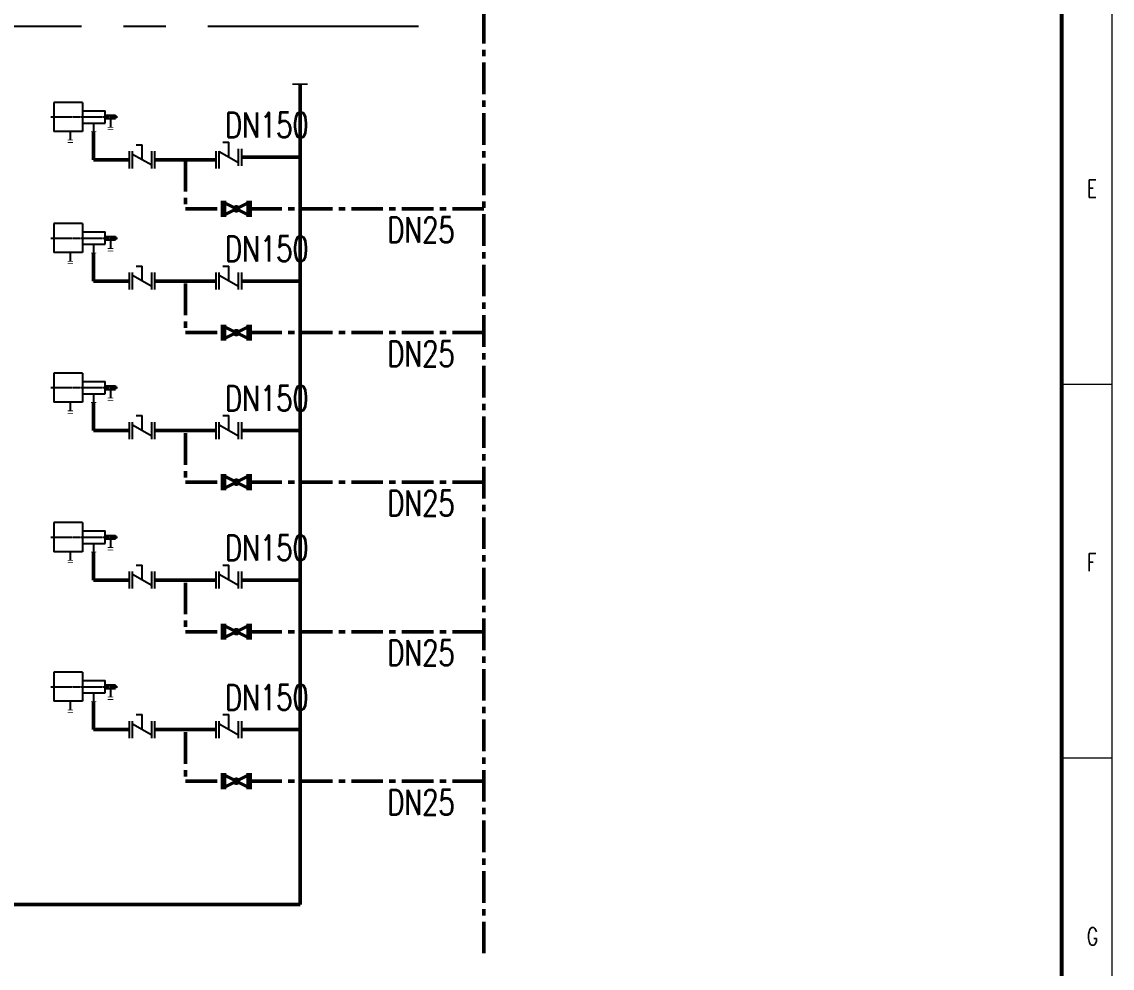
# Model space of a CAD drawing. Header units: millimetres. Extents: x 70541 to 102095, y 10027 to 51525.
# Drawn here: x 95613 to 102083, y 13292 to 18911 of the extents above; entities that cross this region are included whole.
import ezdxf

# ---------------------------------------------------------------- set-up
doc = ezdxf.new("R2010")
doc.units = ezdxf.units.MM
doc.header["$LTSCALE"] = 10
for name, pattern in [('AXES', [2, 1.25, -0.25, 0.25, -0.25]), ('CENTER', [2, 1.25, -0.25, 0.25, -0.25]), ('DASHED', [0.75, 0.5, -0.25]), ('LT1', [53, 50, -1.5, 0, -1.5]), ('ZX1', [4.4, 4, -0.15, 0.1, -0.15])]:
    doc.linetypes.add(name, pattern=pattern)
for name, color, linetype in [('1', 1, 'ZX1'), ('3', 3, 'Continuous'), ('5', 6, 'Continuous'), ('LZ-1', 1, 'LT1'), ('TK-ABCD-TTLB-E', 3, 'Continuous')]:
    doc.layers.add(name, color=color, linetype=linetype)
doc.layers.add('LZ-0003-CNTR-N', color=1, linetype='CENTER', lineweight=25)
doc.layers.add('LZ-0004-XX-N', color=2, linetype='DASHED', lineweight=25)
doc.styles.add('simhztxt', font='simplex.shx', dxfattribs={"width": 0.8, "bigfont": 'hztxt.shx'})

msp = doc.modelspace()

# ---------------------------------------------------------------- linework, layer by layer
at = {"layer": '1'}
for p, q in [((95786, 18346.2), (96181, 18346.2)), ((95786, 18346.2), (96181, 18346.2)), ((95786, 18346.2), (96181, 18346.2)), ((95786, 17626.5), (96181, 17626.5)), ((95786, 17626.5), (96181, 17626.5)), ((95786, 17626.5), (96181, 17626.5)), ((95786, 16738.9), (96181, 16738.9)), ((95786, 16738.9), (96181, 16738.9)), ((95786, 16738.9), (96181, 16738.9)), ((95786, 15851.3), (96181, 15851.3)), ((95786, 15851.3), (96181, 15851.3)), ((95786, 15851.3), (96181, 15851.3)), ((95786, 14963.6), (96181, 14963.6)), ((95786, 14963.6), (96181, 14963.6)), ((95786, 14963.6), (96181, 14963.6))]:
    msp.add_line(p, q, dxfattribs=at)
at = {"layer": '3'}
for p, q in [((96291.9, 18180.1), (96327.9, 18180.1)), ((96291.9, 18180.1), (96327.9, 18180.1)), ((96291.9, 18180.1), (96327.9, 18180.1)), ((96291.9, 18180.1), (96327.9, 18180.1)), ((96291.9, 18180.1), (96327.9, 18180.1)), ((96291.9, 18180.1), (96327.9, 18180.1)), ((96327.9, 18091.3), (96327.9, 18180.1)), ((96327.9, 18091.3), (96327.9, 18180.1)), ((96327.9, 18091.3), (96327.9, 18180.1)), ((96327.9, 18091.3), (96327.9, 18180.1)), ((96327.9, 18091.3), (96327.9, 18180.1)), ((96327.9, 18091.3), (96327.9, 18180.1)), ((96806.6, 18195.4), (96842.6, 18195.4)), ((96806.6, 18195.4), (96842.6, 18195.4)), ((96806.6, 18195.4), (96842.6, 18195.4)), ((96806.6, 18195.4), (96842.6, 18195.4)), ((96806.6, 18195.4), (96842.6, 18195.4)), ((96806.6, 18195.4), (96842.6, 18195.4)), ((96842.6, 18106.6), (96842.6, 18195.4)), ((96842.6, 18106.6), (96842.6, 18195.4)), ((96842.6, 18106.6), (96842.6, 18195.4)), ((96842.6, 18106.6), (96842.6, 18195.4)), ((96842.6, 18106.6), (96842.6, 18195.4)), ((96842.6, 18106.6), (96842.6, 18195.4)), ((96252.4, 18040.7), (96252.4, 18141.8)), ((96252.4, 18040.7), (96252.4, 18141.8)), ((96252.4, 18040.7), (96252.4, 18141.8)), ((96252.4, 18040.7), (96252.4, 18141.8)), ((96252.4, 18040.7), (96252.4, 18141.8)), ((96252.4, 18040.7), (96252.4, 18141.8)), ((96270.5, 18040.7), (96270.5, 18141.8)), ((96270.5, 18040.7), (96270.5, 18141.8)), ((96270.5, 18040.7), (96270.5, 18141.8)), ((96270.5, 18040.7), (96270.5, 18141.8)), ((96270.5, 18040.7), (96270.5, 18141.8)), ((96270.5, 18040.7), (96270.5, 18141.8)), ((96385.3, 18058.8), (96270.5, 18123.7)), ((96385.3, 18058.8), (96270.5, 18123.7)), ((96385.3, 18058.8), (96270.5, 18123.7)), ((96385.3, 18058.8), (96270.5, 18123.7)), ((96385.3, 18058.8), (96270.5, 18123.7)), ((96385.3, 18058.8), (96270.5, 18123.7)), ((96385.3, 18040.7), (96385.3, 18141.8)), ((96385.3, 18040.7), (96385.3, 18141.8)), ((96385.3, 18040.7), (96385.3, 18141.8)), ((96385.3, 18040.7), (96385.3, 18141.8)), ((96385.3, 18040.7), (96385.3, 18141.8)), ((96385.3, 18040.7), (96385.3, 18141.8)), ((96403.5, 18040.7), (96403.5, 18141.8)), ((96403.5, 18040.7), (96403.5, 18141.8)), ((96403.5, 18040.7), (96403.5, 18141.8)), ((96403.5, 18040.7), (96403.5, 18141.8)), ((96403.5, 18040.7), (96403.5, 18141.8)), ((96403.5, 18040.7), (96403.5, 18141.8)), ((96767.1, 18040.7), (96767.1, 18141.8)), ((96767.1, 18040.7), (96767.1, 18141.8)), ((96767.1, 18040.7), (96767.1, 18141.8)), ((96767.1, 18040.7), (96767.1, 18141.8)), ((96767.1, 18040.7), (96767.1, 18141.8)), ((96767.1, 18040.7), (96767.1, 18141.8)), ((96785.2, 18040.7), (96785.2, 18141.8)), ((96785.2, 18040.7), (96785.2, 18141.8)), ((96785.2, 18040.7), (96785.2, 18141.8)), ((96785.2, 18040.7), (96785.2, 18141.8)), ((96785.2, 18040.7), (96785.2, 18141.8)), ((96785.2, 18040.7), (96785.2, 18141.8)), ((96900, 18074.2), (96785.2, 18139)), ((96900, 18074.2), (96785.2, 18139)), ((96900, 18074.2), (96785.2, 18139)), ((96900, 18074.2), (96785.2, 18139)), ((96900, 18074.2), (96785.2, 18139)), ((96900, 18074.2), (96785.2, 18139)), ((96900, 18056), (96900, 18157.2)), ((96900, 18056), (96900, 18157.2)), ((96900, 18056), (96900, 18157.2)), ((96900, 18056), (96900, 18157.2)), ((96900, 18056), (96900, 18157.2)), ((96900, 18056), (96900, 18157.2)), ((96918.2, 18056), (96918.2, 18157.2)), ((96918.2, 18056), (96918.2, 18157.2)), ((96918.2, 18056), (96918.2, 18157.2)), ((96918.2, 18056), (96918.2, 18157.2)), ((96918.2, 18056), (96918.2, 18157.2)), ((96918.2, 18056), (96918.2, 18157.2)), ((96252.4, 17321), (96252.4, 17422.2)), ((96252.4, 17321), (96252.4, 17422.2)), ((96252.4, 17321), (96252.4, 17422.2)), ((96252.4, 17321), (96252.4, 17422.2)), ((96252.4, 17321), (96252.4, 17422.2)), ((96252.4, 17321), (96252.4, 17422.2)), ((96270.5, 17321), (96270.5, 17422.2)), ((96270.5, 17321), (96270.5, 17422.2)), ((96270.5, 17321), (96270.5, 17422.2)), ((96270.5, 17321), (96270.5, 17422.2)), ((96270.5, 17321), (96270.5, 17422.2)), ((96270.5, 17321), (96270.5, 17422.2)), ((96385.3, 17339.1), (96270.5, 17404)), ((96385.3, 17339.1), (96270.5, 17404)), ((96385.3, 17339.1), (96270.5, 17404)), ((96385.3, 17339.1), (96270.5, 17404)), ((96385.3, 17339.1), (96270.5, 17404)), ((96385.3, 17339.1), (96270.5, 17404)), ((96291.9, 17460.4), (96327.9, 17460.4)), ((96291.9, 17460.4), (96327.9, 17460.4)), ((96291.9, 17460.4), (96327.9, 17460.4)), ((96291.9, 17460.4), (96327.9, 17460.4)), ((96291.9, 17460.4), (96327.9, 17460.4)), ((96291.9, 17460.4), (96327.9, 17460.4)), ((96327.9, 17371.6), (96327.9, 17460.4)), ((96327.9, 17371.6), (96327.9, 17460.4)), ((96327.9, 17371.6), (96327.9, 17460.4)), ((96327.9, 17371.6), (96327.9, 17460.4)), ((96327.9, 17371.6), (96327.9, 17460.4)), ((96327.9, 17371.6), (96327.9, 17460.4)), ((96385.3, 17321), (96385.3, 17422.2)), ((96385.3, 17321), (96385.3, 17422.2)), ((96385.3, 17321), (96385.3, 17422.2)), ((96385.3, 17321), (96385.3, 17422.2)), ((96385.3, 17321), (96385.3, 17422.2)), ((96385.3, 17321), (96385.3, 17422.2)), ((96403.5, 17321), (96403.5, 17422.2)), ((96403.5, 17321), (96403.5, 17422.2)), ((96403.5, 17321), (96403.5, 17422.2)), ((96403.5, 17321), (96403.5, 17422.2)), ((96403.5, 17321), (96403.5, 17422.2)), ((96403.5, 17321), (96403.5, 17422.2)), ((96767.1, 17321), (96767.1, 17422.2)), ((96767.1, 17321), (96767.1, 17422.2)), ((96767.1, 17321), (96767.1, 17422.2)), ((96767.1, 17321), (96767.1, 17422.2)), ((96767.1, 17321), (96767.1, 17422.2)), ((96767.1, 17321), (96767.1, 17422.2)), ((96785.2, 17321), (96785.2, 17422.2)), ((96785.2, 17321), (96785.2, 17422.2)), ((96785.2, 17321), (96785.2, 17422.2)), ((96785.2, 17321), (96785.2, 17422.2)), ((96785.2, 17321), (96785.2, 17422.2)), ((96785.2, 17321), (96785.2, 17422.2)), ((96900, 17339.1), (96785.2, 17404)), ((96900, 17339.1), (96785.2, 17404)), ((96900, 17339.1), (96785.2, 17404)), ((96900, 17339.1), (96785.2, 17404)), ((96900, 17339.1), (96785.2, 17404)), ((96900, 17339.1), (96785.2, 17404)), ((96806.6, 17460.4), (96842.6, 17460.4)), ((96806.6, 17460.4), (96842.6, 17460.4)), ((96806.6, 17460.4), (96842.6, 17460.4)), ((96806.6, 17460.4), (96842.6, 17460.4)), ((96806.6, 17460.4), (96842.6, 17460.4)), ((96806.6, 17460.4), (96842.6, 17460.4)), ((96842.6, 17371.6), (96842.6, 17460.4)), ((96842.6, 17371.6), (96842.6, 17460.4)), ((96842.6, 17371.6), (96842.6, 17460.4)), ((96842.6, 17371.6), (96842.6, 17460.4)), ((96842.6, 17371.6), (96842.6, 17460.4)), ((96842.6, 17371.6), (96842.6, 17460.4)), ((96900, 17321), (96900, 17422.2)), ((96900, 17321), (96900, 17422.2)), ((96900, 17321), (96900, 17422.2)), ((96900, 17321), (96900, 17422.2)), ((96900, 17321), (96900, 17422.2)), ((96900, 17321), (96900, 17422.2)), ((96918.2, 17321), (96918.2, 17422.2)), ((96918.2, 17321), (96918.2, 17422.2)), ((96918.2, 17321), (96918.2, 17422.2)), ((96918.2, 17321), (96918.2, 17422.2)), ((96918.2, 17321), (96918.2, 17422.2)), ((96918.2, 17321), (96918.2, 17422.2)), ((96291.9, 16572.8), (96327.9, 16572.8)), ((96291.9, 16572.8), (96327.9, 16572.8)), ((96291.9, 16572.8), (96327.9, 16572.8)), ((96327.9, 16484), (96327.9, 16572.8)), ((96327.9, 16484), (96327.9, 16572.8)), ((96327.9, 16484), (96327.9, 16572.8)), ((96806.6, 16572.8), (96842.6, 16572.8)), ((96806.6, 16572.8), (96842.6, 16572.8)), ((96806.6, 16572.8), (96842.6, 16572.8)), ((96842.6, 16484), (96842.6, 16572.8)), ((96842.6, 16484), (96842.6, 16572.8)), ((96842.6, 16484), (96842.6, 16572.8)), ((96252.4, 16433.4), (96252.4, 16534.5)), ((96252.4, 16433.4), (96252.4, 16534.5)), ((96252.4, 16433.4), (96252.4, 16534.5)), ((96270.5, 16433.4), (96270.5, 16534.5)), ((96270.5, 16433.4), (96270.5, 16534.5)), ((96270.5, 16433.4), (96270.5, 16534.5)), ((96385.3, 16451.5), (96270.5, 16516.4)), ((96385.3, 16451.5), (96270.5, 16516.4)), ((96385.3, 16451.5), (96270.5, 16516.4)), ((96385.3, 16433.4), (96385.3, 16534.5)), ((96385.3, 16433.4), (96385.3, 16534.5)), ((96385.3, 16433.4), (96385.3, 16534.5)), ((96403.5, 16433.4), (96403.5, 16534.5)), ((96403.5, 16433.4), (96403.5, 16534.5)), ((96403.5, 16433.4), (96403.5, 16534.5)), ((96767.1, 16433.4), (96767.1, 16534.5)), ((96767.1, 16433.4), (96767.1, 16534.5)), ((96767.1, 16433.4), (96767.1, 16534.5)), ((96785.2, 16433.4), (96785.2, 16534.5)), ((96785.2, 16433.4), (96785.2, 16534.5)), ((96785.2, 16433.4), (96785.2, 16534.5)), ((96900, 16451.5), (96785.2, 16516.4)), ((96900, 16451.5), (96785.2, 16516.4)), ((96900, 16451.5), (96785.2, 16516.4)), ((96900, 16433.4), (96900, 16534.5)), ((96900, 16433.4), (96900, 16534.5)), ((96900, 16433.4), (96900, 16534.5)), ((96918.2, 16433.4), (96918.2, 16534.5)), ((96918.2, 16433.4), (96918.2, 16534.5)), ((96918.2, 16433.4), (96918.2, 16534.5)), ((96291.9, 15685.1), (96327.9, 15685.1)), ((96291.9, 15685.1), (96327.9, 15685.1)), ((96291.9, 15685.1), (96327.9, 15685.1)), ((96291.9, 15685.1), (96327.9, 15685.1)), ((96291.9, 15685.1), (96327.9, 15685.1)), ((96291.9, 15685.1), (96327.9, 15685.1)), ((96327.9, 15596.3), (96327.9, 15685.1)), ((96327.9, 15596.3), (96327.9, 15685.1)), ((96327.9, 15596.3), (96327.9, 15685.1)), ((96327.9, 15596.3), (96327.9, 15685.1)), ((96327.9, 15596.3), (96327.9, 15685.1)), ((96327.9, 15596.3), (96327.9, 15685.1)), ((96806.6, 15685.1), (96842.6, 15685.1)), ((96806.6, 15685.1), (96842.6, 15685.1)), ((96806.6, 15685.1), (96842.6, 15685.1)), ((96842.6, 15596.3), (96842.6, 15685.1)), ((96842.6, 15596.3), (96842.6, 15685.1)), ((96842.6, 15596.3), (96842.6, 15685.1)), ((96252.4, 15545.8), (96252.4, 15646.9)), ((96252.4, 15545.8), (96252.4, 15646.9)), ((96252.4, 15545.8), (96252.4, 15646.9)), ((96252.4, 15545.8), (96252.4, 15646.9)), ((96252.4, 15545.8), (96252.4, 15646.9)), ((96252.4, 15545.8), (96252.4, 15646.9)), ((96270.5, 15545.8), (96270.5, 15646.9)), ((96270.5, 15545.8), (96270.5, 15646.9)), ((96270.5, 15545.8), (96270.5, 15646.9)), ((96270.5, 15545.8), (96270.5, 15646.9)), ((96270.5, 15545.8), (96270.5, 15646.9)), ((96270.5, 15545.8), (96270.5, 15646.9)), ((96385.3, 15563.9), (96270.5, 15628.8)), ((96385.3, 15563.9), (96270.5, 15628.8)), ((96385.3, 15563.9), (96270.5, 15628.8)), ((96385.3, 15563.9), (96270.5, 15628.8)), ((96385.3, 15563.9), (96270.5, 15628.8)), ((96385.3, 15563.9), (96270.5, 15628.8)), ((96385.3, 15545.8), (96385.3, 15646.9)), ((96385.3, 15545.8), (96385.3, 15646.9)), ((96385.3, 15545.8), (96385.3, 15646.9)), ((96385.3, 15545.8), (96385.3, 15646.9)), ((96385.3, 15545.8), (96385.3, 15646.9)), ((96385.3, 15545.8), (96385.3, 15646.9)), ((96403.5, 15545.8), (96403.5, 15646.9)), ((96403.5, 15545.8), (96403.5, 15646.9)), ((96403.5, 15545.8), (96403.5, 15646.9)), ((96403.5, 15545.8), (96403.5, 15646.9)), ((96403.5, 15545.8), (96403.5, 15646.9)), ((96403.5, 15545.8), (96403.5, 15646.9)), ((96767.1, 15545.8), (96767.1, 15646.9)), ((96767.1, 15545.8), (96767.1, 15646.9)), ((96767.1, 15545.8), (96767.1, 15646.9)), ((96785.2, 15545.8), (96785.2, 15646.9)), ((96785.2, 15545.8), (96785.2, 15646.9)), ((96785.2, 15545.8), (96785.2, 15646.9)), ((96900, 15563.9), (96785.2, 15628.8)), ((96900, 15563.9), (96785.2, 15628.8)), ((96900, 15563.9), (96785.2, 15628.8)), ((96900, 15545.8), (96900, 15646.9)), ((96900, 15545.8), (96900, 15646.9)), ((96900, 15545.8), (96900, 15646.9)), ((96918.2, 15545.8), (96918.2, 15646.9)), ((96918.2, 15545.8), (96918.2, 15646.9)), ((96918.2, 15545.8), (96918.2, 15646.9)), ((96252.4, 14658.1), (96252.4, 14759.3)), ((96252.4, 14658.1), (96252.4, 14759.3)), ((96252.4, 14658.1), (96252.4, 14759.3)), ((96252.4, 14658.1), (96252.4, 14759.3)), ((96252.4, 14658.1), (96252.4, 14759.3)), ((96252.4, 14658.1), (96252.4, 14759.3)), ((96270.5, 14658.1), (96270.5, 14759.3)), ((96270.5, 14658.1), (96270.5, 14759.3)), ((96270.5, 14658.1), (96270.5, 14759.3)), ((96270.5, 14658.1), (96270.5, 14759.3)), ((96270.5, 14658.1), (96270.5, 14759.3)), ((96270.5, 14658.1), (96270.5, 14759.3)), ((96291.9, 14797.5), (96327.9, 14797.5)), ((96291.9, 14797.5), (96327.9, 14797.5)), ((96291.9, 14797.5), (96327.9, 14797.5)), ((96291.9, 14797.5), (96327.9, 14797.5)), ((96291.9, 14797.5), (96327.9, 14797.5)), ((96291.9, 14797.5), (96327.9, 14797.5)), ((96327.9, 14708.7), (96327.9, 14797.5)), ((96327.9, 14708.7), (96327.9, 14797.5)), ((96327.9, 14708.7), (96327.9, 14797.5)), ((96327.9, 14708.7), (96327.9, 14797.5)), ((96327.9, 14708.7), (96327.9, 14797.5)), ((96327.9, 14708.7), (96327.9, 14797.5)), ((96385.3, 14658.1), (96385.3, 14759.3)), ((96385.3, 14658.1), (96385.3, 14759.3)), ((96385.3, 14658.1), (96385.3, 14759.3)), ((96385.3, 14658.1), (96385.3, 14759.3)), ((96385.3, 14658.1), (96385.3, 14759.3)), ((96385.3, 14658.1), (96385.3, 14759.3)), ((96403.5, 14658.1), (96403.5, 14759.3)), ((96403.5, 14658.1), (96403.5, 14759.3)), ((96403.5, 14658.1), (96403.5, 14759.3)), ((96403.5, 14658.1), (96403.5, 14759.3)), ((96403.5, 14658.1), (96403.5, 14759.3)), ((96403.5, 14658.1), (96403.5, 14759.3)), ((96767.1, 14658.1), (96767.1, 14759.3)), ((96767.1, 14658.1), (96767.1, 14759.3)), ((96767.1, 14658.1), (96767.1, 14759.3)), ((96785.2, 14658.1), (96785.2, 14759.3)), ((96785.2, 14658.1), (96785.2, 14759.3)), ((96785.2, 14658.1), (96785.2, 14759.3)), ((96806.6, 14797.5), (96842.6, 14797.5)), ((96806.6, 14797.5), (96842.6, 14797.5)), ((96806.6, 14797.5), (96842.6, 14797.5)), ((96842.6, 14708.7), (96842.6, 14797.5)), ((96842.6, 14708.7), (96842.6, 14797.5)), ((96842.6, 14708.7), (96842.6, 14797.5)), ((96900, 14658.1), (96900, 14759.3)), ((96900, 14658.1), (96900, 14759.3)), ((96900, 14658.1), (96900, 14759.3)), ((96918.2, 14658.1), (96918.2, 14759.3)), ((96918.2, 14658.1), (96918.2, 14759.3)), ((96918.2, 14658.1), (96918.2, 14759.3)), ((96385.3, 14676.3), (96270.5, 14741.1)), ((96385.3, 14676.3), (96270.5, 14741.1)), ((96385.3, 14676.3), (96270.5, 14741.1)), ((96385.3, 14676.3), (96270.5, 14741.1)), ((96385.3, 14676.3), (96270.5, 14741.1)), ((96385.3, 14676.3), (96270.5, 14741.1)), ((96900, 14676.3), (96785.2, 14741.1)), ((96900, 14676.3), (96785.2, 14741.1)), ((96900, 14676.3), (96785.2, 14741.1))]:
    msp.add_line(p, q, dxfattribs=at)
at = {"layer": '3', "color": 3}
for p, q in [((97264.2, 16223.5), (97264.2, 17486.8)), ((97264.2, 15335.9), (97264.2, 16599.1)), ((97264.2, 14448.3), (97264.2, 15711.5))]:
    msp.add_line(p, q, dxfattribs=at)
at = {"layer": '3', "color": 3, "const_width": 11.2}
msp.add_lwpolyline([(97309.2, 18540.6), (97219.2, 18540.6)], dxfattribs=at)
at = {"layer": '5'}
for p, q in [((95802.8, 18432.4), (95802.8, 18260)), ((95972.6, 18432.4), (95802.8, 18432.4)), ((95802.8, 18432.4), (95802.8, 18260)), ((95972.6, 18432.4), (95802.8, 18432.4)), ((95802.8, 18432.4), (95802.8, 18260)), ((95972.6, 18432.4), (95802.8, 18432.4)), ((95972.6, 18432.4), (95972.6, 18260)), ((95972.6, 18432.4), (95972.6, 18260)), ((95972.6, 18432.4), (95972.6, 18260)), ((95972.6, 18383), (96108.5, 18383)), ((95972.6, 18383), (96108.5, 18383)), ((95972.6, 18383), (96108.5, 18383)), ((96108.5, 18309.4), (96108.5, 18383)), ((96108.5, 18309.4), (96108.5, 18383)), ((96108.5, 18309.4), (96108.5, 18383)), ((95972.6, 18309.4), (96108.5, 18309.4)), ((95972.6, 18309.4), (96108.5, 18309.4)), ((95972.6, 18309.4), (96108.5, 18309.4)), ((96039.4, 18309.4), (96039.4, 18258)), ((96039.4, 18309.4), (96039.4, 18258)), ((96039.4, 18309.4), (96039.4, 18258)), ((96108.5, 18356.3), (96169.1, 18356.3)), ((96108.5, 18356.3), (96169.1, 18356.3)), ((96108.5, 18356.3), (96169.1, 18356.3)), ((96108.5, 18336.1), (96169.1, 18336.1)), ((96108.5, 18336.1), (96169.1, 18336.1)), ((96108.5, 18336.1), (96169.1, 18336.1)), ((96139.6, 18336.1), (96139.6, 18284.7)), ((96139.6, 18336.1), (96139.6, 18284.7)), ((96139.6, 18336.1), (96139.6, 18284.7)), ((96169.2, 18356.1), (96169.2, 18336.3)), ((96169.2, 18356.1), (96169.2, 18336.3)), ((96169.2, 18356.1), (96169.2, 18336.3)), ((95972.6, 18260), (95802.8, 18260)), ((95972.6, 18260), (95802.8, 18260)), ((95972.6, 18260), (95802.8, 18260)), ((95901, 18260), (95901, 18208.6)), ((95901, 18260), (95901, 18208.6)), ((95901, 18260), (95901, 18208.6)), ((95802.8, 17712.7), (95802.8, 17540.3)), ((95972.6, 17712.7), (95802.8, 17712.7)), ((95802.8, 17712.7), (95802.8, 17540.3)), ((95972.6, 17712.7), (95802.8, 17712.7)), ((95802.8, 17712.7), (95802.8, 17540.3)), ((95972.6, 17712.7), (95802.8, 17712.7)), ((95972.6, 17712.7), (95972.6, 17540.3)), ((95972.6, 17712.7), (95972.6, 17540.3)), ((95972.6, 17712.7), (95972.6, 17540.3)), ((95972.6, 17663.3), (96108.5, 17663.3)), ((95972.6, 17663.3), (96108.5, 17663.3)), ((95972.6, 17663.3), (96108.5, 17663.3)), ((96108.5, 17589.7), (96108.5, 17663.3)), ((96108.5, 17589.7), (96108.5, 17663.3)), ((96108.5, 17589.7), (96108.5, 17663.3)), ((96108.5, 17636.6), (96169.1, 17636.6)), ((96108.5, 17636.6), (96169.1, 17636.6)), ((96108.5, 17636.6), (96169.1, 17636.6)), ((96108.5, 17616.4), (96169.1, 17616.4)), ((96108.5, 17616.4), (96169.1, 17616.4)), ((96108.5, 17616.4), (96169.1, 17616.4)), ((96139.6, 17616.4), (96139.6, 17565)), ((96139.6, 17616.4), (96139.6, 17565)), ((96139.6, 17616.4), (96139.6, 17565)), ((96169.2, 17636.4), (96169.2, 17616.6)), ((96169.2, 17636.4), (96169.2, 17616.6)), ((96169.2, 17636.4), (96169.2, 17616.6)), ((95972.6, 17540.3), (95802.8, 17540.3)), ((95972.6, 17540.3), (95802.8, 17540.3)), ((95972.6, 17540.3), (95802.8, 17540.3)), ((95901, 17540.3), (95901, 17488.9)), ((95901, 17540.3), (95901, 17488.9)), ((95901, 17540.3), (95901, 17488.9)), ((95972.6, 17589.7), (96108.5, 17589.7)), ((95972.6, 17589.7), (96108.5, 17589.7)), ((95972.6, 17589.7), (96108.5, 17589.7)), ((96039.4, 17589.7), (96039.4, 17538.3)), ((96039.4, 17589.7), (96039.4, 17538.3)), ((96039.4, 17589.7), (96039.4, 17538.3)), ((95802.8, 16825.1), (95802.8, 16652.7)), ((95972.6, 16825.1), (95802.8, 16825.1)), ((95802.8, 16825.1), (95802.8, 16652.7)), ((95972.6, 16825.1), (95802.8, 16825.1)), ((95802.8, 16825.1), (95802.8, 16652.7)), ((95972.6, 16825.1), (95802.8, 16825.1)), ((95972.6, 16825.1), (95972.6, 16652.7)), ((95972.6, 16825.1), (95972.6, 16652.7)), ((95972.6, 16825.1), (95972.6, 16652.7)), ((95972.6, 16775.7), (96108.5, 16775.7)), ((95972.6, 16775.7), (96108.5, 16775.7)), ((95972.6, 16775.7), (96108.5, 16775.7)), ((96108.5, 16702.1), (96108.5, 16775.7)), ((96108.5, 16702.1), (96108.5, 16775.7)), ((96108.5, 16702.1), (96108.5, 16775.7)), ((95972.6, 16702.1), (96108.5, 16702.1)), ((95972.6, 16702.1), (96108.5, 16702.1)), ((95972.6, 16702.1), (96108.5, 16702.1)), ((96039.4, 16702.1), (96039.4, 16650.7)), ((96039.4, 16702.1), (96039.4, 16650.7)), ((96039.4, 16702.1), (96039.4, 16650.7)), ((96108.5, 16749), (96169.1, 16749)), ((96108.5, 16749), (96169.1, 16749)), ((96108.5, 16749), (96169.1, 16749)), ((96108.5, 16728.8), (96169.1, 16728.8)), ((96108.5, 16728.8), (96169.1, 16728.8)), ((96108.5, 16728.8), (96169.1, 16728.8)), ((96139.6, 16728.8), (96139.6, 16677.4)), ((96139.6, 16728.8), (96139.6, 16677.4)), ((96139.6, 16728.8), (96139.6, 16677.4)), ((96169.2, 16748.8), (96169.2, 16729)), ((96169.2, 16748.8), (96169.2, 16729)), ((96169.2, 16748.8), (96169.2, 16729)), ((95972.6, 16652.7), (95802.8, 16652.7)), ((95972.6, 16652.7), (95802.8, 16652.7)), ((95972.6, 16652.7), (95802.8, 16652.7)), ((95901, 16652.7), (95901, 16601.3)), ((95901, 16652.7), (95901, 16601.3)), ((95901, 16652.7), (95901, 16601.3)), ((95802.8, 15937.4), (95802.8, 15765.1)), ((95972.6, 15937.4), (95802.8, 15937.4)), ((95802.8, 15937.4), (95802.8, 15765.1)), ((95972.6, 15937.4), (95802.8, 15937.4)), ((95802.8, 15937.4), (95802.8, 15765.1)), ((95972.6, 15937.4), (95802.8, 15937.4)), ((95972.6, 15937.4), (95972.6, 15765.1)), ((95972.6, 15937.4), (95972.6, 15765.1)), ((95972.6, 15937.4), (95972.6, 15765.1)), ((95972.6, 15888.1), (96108.5, 15888.1)), ((95972.6, 15888.1), (96108.5, 15888.1)), ((95972.6, 15888.1), (96108.5, 15888.1)), ((96108.5, 15814.5), (96108.5, 15888.1)), ((96108.5, 15814.5), (96108.5, 15888.1)), ((96108.5, 15814.5), (96108.5, 15888.1)), ((96108.5, 15861.3), (96169.1, 15861.3)), ((96108.5, 15861.3), (96169.1, 15861.3)), ((96108.5, 15861.3), (96169.1, 15861.3)), ((96169.2, 15861.2), (96169.2, 15841.4)), ((96169.2, 15861.2), (96169.2, 15841.4)), ((96169.2, 15861.2), (96169.2, 15841.4)), ((95972.6, 15814.5), (96108.5, 15814.5)), ((95972.6, 15814.5), (96108.5, 15814.5)), ((95972.6, 15814.5), (96108.5, 15814.5)), ((96039.4, 15814.5), (96039.4, 15763)), ((96039.4, 15814.5), (96039.4, 15763)), ((96039.4, 15814.5), (96039.4, 15763)), ((96108.5, 15841.2), (96169.1, 15841.2)), ((96108.5, 15841.2), (96169.1, 15841.2)), ((96108.5, 15841.2), (96169.1, 15841.2)), ((96139.6, 15841.2), (96139.6, 15789.8)), ((96139.6, 15841.2), (96139.6, 15789.8)), ((96139.6, 15841.2), (96139.6, 15789.8)), ((95972.6, 15765.1), (95802.8, 15765.1)), ((95972.6, 15765.1), (95802.8, 15765.1)), ((95972.6, 15765.1), (95802.8, 15765.1)), ((95901, 15765.1), (95901, 15713.7)), ((95901, 15765.1), (95901, 15713.7)), ((95901, 15765.1), (95901, 15713.7)), ((95802.8, 15049.8), (95802.8, 14877.5)), ((95972.6, 15049.8), (95802.8, 15049.8)), ((95802.8, 15049.8), (95802.8, 14877.5)), ((95972.6, 15049.8), (95802.8, 15049.8)), ((95802.8, 15049.8), (95802.8, 14877.5)), ((95972.6, 15049.8), (95802.8, 15049.8)), ((95972.6, 15049.8), (95972.6, 14877.5)), ((95972.6, 15049.8), (95972.6, 14877.5)), ((95972.6, 15049.8), (95972.6, 14877.5)), ((95972.6, 15000.4), (96108.5, 15000.4)), ((95972.6, 15000.4), (96108.5, 15000.4)), ((95972.6, 15000.4), (96108.5, 15000.4)), ((96108.5, 14926.9), (96108.5, 15000.4)), ((96108.5, 14926.9), (96108.5, 15000.4)), ((96108.5, 14926.9), (96108.5, 15000.4)), ((96108.5, 14973.7), (96169.1, 14973.7)), ((96108.5, 14973.7), (96169.1, 14973.7)), ((96108.5, 14973.7), (96169.1, 14973.7)), ((96108.5, 14953.6), (96169.1, 14953.6)), ((96108.5, 14953.6), (96169.1, 14953.6)), ((96108.5, 14953.6), (96169.1, 14953.6)), ((96139.6, 14953.6), (96139.6, 14902.1)), ((96139.6, 14953.6), (96139.6, 14902.1)), ((96139.6, 14953.6), (96139.6, 14902.1)), ((96169.2, 14973.5), (96169.2, 14953.8)), ((96169.2, 14973.5), (96169.2, 14953.8)), ((96169.2, 14973.5), (96169.2, 14953.8)), ((95972.6, 14926.9), (96108.5, 14926.9)), ((95972.6, 14926.9), (96108.5, 14926.9)), ((95972.6, 14926.9), (96108.5, 14926.9)), ((96039.4, 14926.9), (96039.4, 14875.4)), ((96039.4, 14926.9), (96039.4, 14875.4)), ((96039.4, 14926.9), (96039.4, 14875.4)), ((95972.6, 14877.5), (95802.8, 14877.5)), ((95972.6, 14877.5), (95802.8, 14877.5)), ((95972.6, 14877.5), (95802.8, 14877.5)), ((95901, 14877.5), (95901, 14826)), ((95901, 14877.5), (95901, 14826)), ((95901, 14877.5), (95901, 14826))]:
    msp.add_line(p, q, dxfattribs=at)
at = {"layer": '5', "const_width": 4.2}
for points in [[(96055.3, 18258), (96023.5, 18258)], [(96055.3, 18258), (96023.5, 18258)], [(96055.3, 18258), (96023.5, 18258)], [(96155.5, 18284.7), (96123.7, 18284.7)], [(96155.5, 18284.7), (96123.7, 18284.7)], [(96155.5, 18284.7), (96123.7, 18284.7)], [(96155.5, 18270.2), (96123.7, 18270.2)], [(96155.5, 18270.2), (96123.7, 18270.2)], [(96155.5, 18270.2), (96123.7, 18270.2)], [(95917, 18208.6), (95885.1, 18208.6)], [(95917, 18208.6), (95885.1, 18208.6)], [(95917, 18208.6), (95885.1, 18208.6)], [(95917, 18194.1), (95885.1, 18194.1)], [(95917, 18194.1), (95885.1, 18194.1)], [(95917, 18194.1), (95885.1, 18194.1)], [(96055.3, 17538.3), (96023.5, 17538.3)], [(96055.3, 17538.3), (96023.5, 17538.3)], [(96055.3, 17538.3), (96023.5, 17538.3)], [(96155.5, 17565), (96123.7, 17565)], [(96155.5, 17565), (96123.7, 17565)], [(96155.5, 17565), (96123.7, 17565)], [(96155.5, 17550.5), (96123.7, 17550.5)], [(96155.5, 17550.5), (96123.7, 17550.5)], [(96155.5, 17550.5), (96123.7, 17550.5)], [(95917, 17488.9), (95885.1, 17488.9)], [(95917, 17488.9), (95885.1, 17488.9)], [(95917, 17488.9), (95885.1, 17488.9)], [(95917, 17474.4), (95885.1, 17474.4)], [(95917, 17474.4), (95885.1, 17474.4)], [(95917, 17474.4), (95885.1, 17474.4)], [(96055.3, 16650.7), (96023.5, 16650.7)], [(96055.3, 16650.7), (96023.5, 16650.7)], [(96055.3, 16650.7), (96023.5, 16650.7)], [(96155.5, 16677.4), (96123.7, 16677.4)], [(96155.5, 16677.4), (96123.7, 16677.4)], [(96155.5, 16677.4), (96123.7, 16677.4)], [(96155.5, 16662.8), (96123.7, 16662.8)], [(96155.5, 16662.8), (96123.7, 16662.8)], [(96155.5, 16662.8), (96123.7, 16662.8)], [(95917, 16601.3), (95885.1, 16601.3)], [(95917, 16601.3), (95885.1, 16601.3)], [(95917, 16601.3), (95885.1, 16601.3)], [(95917, 16586.8), (95885.1, 16586.8)], [(95917, 16586.8), (95885.1, 16586.8)], [(95917, 16586.8), (95885.1, 16586.8)], [(96155.5, 15789.8), (96123.7, 15789.8)], [(96155.5, 15789.8), (96123.7, 15789.8)], [(96155.5, 15789.8), (96123.7, 15789.8)], [(96055.3, 15763), (96023.5, 15763)], [(96055.3, 15763), (96023.5, 15763)], [(96055.3, 15763), (96023.5, 15763)], [(96155.5, 15775.2), (96123.7, 15775.2)], [(96155.5, 15775.2), (96123.7, 15775.2)], [(96155.5, 15775.2), (96123.7, 15775.2)], [(95917, 15713.7), (95885.1, 15713.7)], [(95917, 15713.7), (95885.1, 15713.7)], [(95917, 15713.7), (95885.1, 15713.7)], [(95917, 15699.1), (95885.1, 15699.1)], [(95917, 15699.1), (95885.1, 15699.1)], [(95917, 15699.1), (95885.1, 15699.1)], [(96155.5, 14902.1), (96123.7, 14902.1)], [(96155.5, 14902.1), (96123.7, 14902.1)], [(96155.5, 14902.1), (96123.7, 14902.1)], [(96155.5, 14887.6), (96123.7, 14887.6)], [(96155.5, 14887.6), (96123.7, 14887.6)], [(96155.5, 14887.6), (96123.7, 14887.6)], [(95917, 14826), (95885.1, 14826)], [(95917, 14826), (95885.1, 14826)], [(95917, 14826), (95885.1, 14826)], [(96055.3, 14875.4), (96023.5, 14875.4)], [(96055.3, 14875.4), (96023.5, 14875.4)], [(96055.3, 14875.4), (96023.5, 14875.4)], [(95917, 14811.5), (95885.1, 14811.5)], [(95917, 14811.5), (95885.1, 14811.5)], [(95917, 14811.5), (95885.1, 14811.5)]]:
    msp.add_lwpolyline(points, dxfattribs=at)
at = {"layer": 'LZ-0003-CNTR-N', "color": 5, "linetype": 'AXES', "lineweight": 50, "ltscale": 15}
for p, q in [((98354.2, 13381), (98354.2, 25790.8)), ((96585.3, 18091.3), (96585.3, 17800.3)), ((96585.3, 17800.3), (96803.5, 17800.3)), ((96968.9, 17800.3), (98354.2, 17800.3)), ((96585.3, 17356.2), (96585.3, 17065.3)), ((96585.3, 17065.3), (96803.5, 17065.3)), ((96968.9, 17065.3), (98354.2, 17065.3)), ((96585.3, 16468.6), (96585.3, 16177.7)), ((96585.3, 16177.7), (96803.5, 16177.7)), ((96968.9, 16177.7), (98354.2, 16177.7)), ((96585.3, 15581), (96585.3, 15290)), ((96585.3, 15290), (96803.5, 15290)), ((96968.9, 15290), (98354.2, 15290)), ((96585.3, 14693.4), (96585.3, 14402.4)), ((96585.3, 14402.4), (96803.5, 14402.4)), ((96968.9, 14402.4), (98354.2, 14402.4))]:
    msp.add_line(p, q, dxfattribs=at)
at = {"layer": 'LZ-0003-CNTR-N', "color": 1, "linetype": 'AXES', "lineweight": 50, "ltscale": 15}
for p, q in [((96803.5, 17753.1), (96803.5, 17847.6)), ((96815.3, 17753.1), (96815.3, 17847.6)), ((96957.1, 17835.7), (96815.3, 17764.9)), ((96957.1, 17764.9), (96815.3, 17835.7)), ((96957.1, 17753.1), (96957.1, 17847.6)), ((96968.9, 17753.1), (96968.9, 17847.6)), ((96803.5, 17018), (96803.5, 17112.5)), ((96815.3, 17018), (96815.3, 17112.5)), ((96957.1, 17100.7), (96815.3, 17029.8)), ((96957.1, 17029.8), (96815.3, 17100.7)), ((96957.1, 17018), (96957.1, 17112.5)), ((96968.9, 17018), (96968.9, 17112.5)), ((96803.5, 16130.4), (96803.5, 16224.9)), ((96815.3, 16130.4), (96815.3, 16224.9)), ((96957.1, 16213.1), (96815.3, 16142.2)), ((96957.1, 16142.2), (96815.3, 16213.1)), ((96957.1, 16130.4), (96957.1, 16224.9)), ((96968.9, 16130.4), (96968.9, 16224.9)), ((96803.5, 15242.8), (96803.5, 15337.3)), ((96815.3, 15242.8), (96815.3, 15337.3)), ((96957.1, 15242.8), (96957.1, 15337.3)), ((96968.9, 15242.8), (96968.9, 15337.3)), ((96957.1, 15325.5), (96815.3, 15254.6)), ((96957.1, 15254.6), (96815.3, 15325.5)), ((96803.5, 14355.2), (96803.5, 14449.7)), ((96815.3, 14355.2), (96815.3, 14449.7)), ((96957.1, 14437.9), (96815.3, 14367)), ((96957.1, 14367), (96815.3, 14437.9)), ((96957.1, 14355.2), (96957.1, 14449.7)), ((96968.9, 14355.2), (96968.9, 14449.7))]:
    msp.add_line(p, q, dxfattribs=at)
at = {"layer": 'LZ-0003-CNTR-N', "color": 1, "linetype": 'AXES', "lineweight": 50, "ltscale": 15, "const_width": 22.5}
for points in [[(96897.5, 17800.3, 1), (96875, 17800.3, 1)], [(96897.5, 17065.3, 1), (96875, 17065.3, 1)], [(96897.5, 16177.7, 1), (96875, 16177.7, 1)], [(96897.5, 15290, 1), (96875, 15290, 1)], [(96897.5, 14402.4, 1), (96875, 14402.4, 1)]]:
    msp.add_lwpolyline(points, format="xyb", close=True, dxfattribs=at)
at = {"layer": 'LZ-0004-XX-N', "color": 6, "linetype": 'ByBlock', "lineweight": 50, "ltscale": 10}
for p, q in [((97264.2, 13670.2), (97264.2, 18540.6)), ((96039.4, 18258), (96039.4, 18155.2)), ((96039.4, 18258), (96039.4, 18155.2)), ((96039.4, 18258), (96039.4, 18091.3)), ((96039.4, 18091.3), (96252.4, 18091.3)), ((96767.1, 18091.3), (96403.5, 18091.3)), ((96767.1, 18091.3), (96403.5, 18091.3)), ((96767.1, 18091.3), (96403.5, 18091.3)), ((97264.2, 18106.6), (96918.2, 18106.6)), ((97264.2, 18106.6), (96918.2, 18106.6)), ((97264.2, 18106.6), (96918.2, 18106.6)), ((97264.2, 13670.2), (97264.2, 17653)), ((96039.4, 17538.3), (96039.4, 17435.5)), ((96039.4, 17538.3), (96039.4, 17435.5)), ((96039.4, 17538.3), (96039.4, 17371.6)), ((96039.4, 17371.6), (96252.4, 17371.6)), ((96767.1, 17371.6), (96403.5, 17371.6)), ((96767.1, 17371.6), (96403.5, 17371.6)), ((96767.1, 17371.6), (96403.5, 17371.6)), ((97264.2, 17371.6), (96918.2, 17371.6)), ((97264.2, 17371.6), (96918.2, 17371.6)), ((97264.2, 17371.6), (96918.2, 17371.6)), ((97264.2, 13670.2), (97264.2, 16765.4)), ((96038.3, 16650.7), (96038.3, 16547.9)), ((96038.3, 16650.7), (96038.3, 16547.9)), ((96038.3, 16650.7), (96038.3, 16484)), ((96038.3, 16484), (96251.2, 16484)), ((96767.1, 16484), (96403.5, 16484)), ((96767.1, 16484), (96403.5, 16484)), ((96767.1, 16484), (96403.5, 16484)), ((97264.2, 16484), (96918.2, 16484)), ((97264.2, 16484), (96918.2, 16484)), ((97264.2, 16484), (96918.2, 16484)), ((96038.3, 15763), (96038.3, 15660.2)), ((96038.3, 15763), (96038.3, 15660.2)), ((96038.3, 15763), (96038.3, 15596.3)), ((96038.3, 15596.3), (96251.2, 15596.3)), ((96767.1, 15596.3), (96403.5, 15596.3)), ((96767.1, 15596.3), (96403.5, 15596.3)), ((96767.1, 15596.3), (96403.5, 15596.3)), ((97264.2, 15596.3), (96918.2, 15596.3)), ((97264.2, 15596.3), (96918.2, 15596.3)), ((97264.2, 15596.3), (96918.2, 15596.3)), ((96038.3, 14875.4), (96038.3, 14772.6)), ((96038.3, 14875.4), (96038.3, 14772.6)), ((96038.3, 14875.4), (96038.3, 14708.7)), ((96038.3, 14708.7), (96251.2, 14708.7)), ((96767.1, 14708.7), (96403.5, 14708.7)), ((96767.1, 14708.7), (96403.5, 14708.7)), ((96767.1, 14708.7), (96403.5, 14708.7)), ((97264.2, 14708.7), (96918.2, 14708.7)), ((97264.2, 14708.7), (96918.2, 14708.7)), ((97264.2, 14708.7), (96918.2, 14708.7)), ((97264.2, 13670.2), (90769.1, 13670.2))]:
    msp.add_line(p, q, dxfattribs=at)
at = {"layer": 'LZ-1', "linetype": 'CENTER', "ltscale": 100}
msp.add_line((80717.5, 18885), (98082.2, 18885), dxfattribs=at)
at = {"layer": 'TK-ABCD-TTLB-E', "color": 3, "linetype": 'Continuous', "lineweight": 18}
for p, q in [((102082.8, 10038.5), (102082.8, 27858.5)), ((102082.8, 16758.5), (101782.8, 16758.5)), ((102082.8, 14538.5), (101782.8, 14538.5))]:
    msp.add_line(p, q, dxfattribs=at)
at = {"layer": 'TK-ABCD-TTLB-E', "color": 3, "linetype": 'Continuous', "const_width": 24}
msp.add_lwpolyline([(71302.8, 10338.5), (71302.8, 27558.5), (101782.8, 27558.5), (101782.8, 10338.5), (71302.8, 10338.5)], dxfattribs=at)

# ---------------------------------------------------------------- texts
at = {"layer": '5', "style": 'simhztxt', "width": 0.75}
for s, p in [('DN150', (96819, 18222.9)), ('DN25', (97781.4, 17600)), ('DN150', (96819, 17487.8)), ('DN25', (97781.4, 16865)), ('DN150', (96819, 16600.2)), ('DN25', (97781.4, 15977.4)), ('DN150', (96819, 15712.6)), ('DN25', (97781.4, 15089.7)), ('DN150', (96819, 14825)), ('DN25', (97781.4, 14202.1))]:
    msp.add_text(s, height=150, dxfattribs=at).set_placement(p)
at = {"layer": 'TK-ABCD-TTLB-E', "color": 3, "linetype": 'Continuous', "lineweight": 18, "style": 'simhztxt', "width": 0.7}
for s, p in [('E', (101932.8, 17868.5)), ('F', (101932.8, 15648.5)), ('G', (101932.8, 13428.5))]:
    msp.add_text(s, height=105, dxfattribs=at).set_placement(p)

doc.saveas('drawing.dxf')
